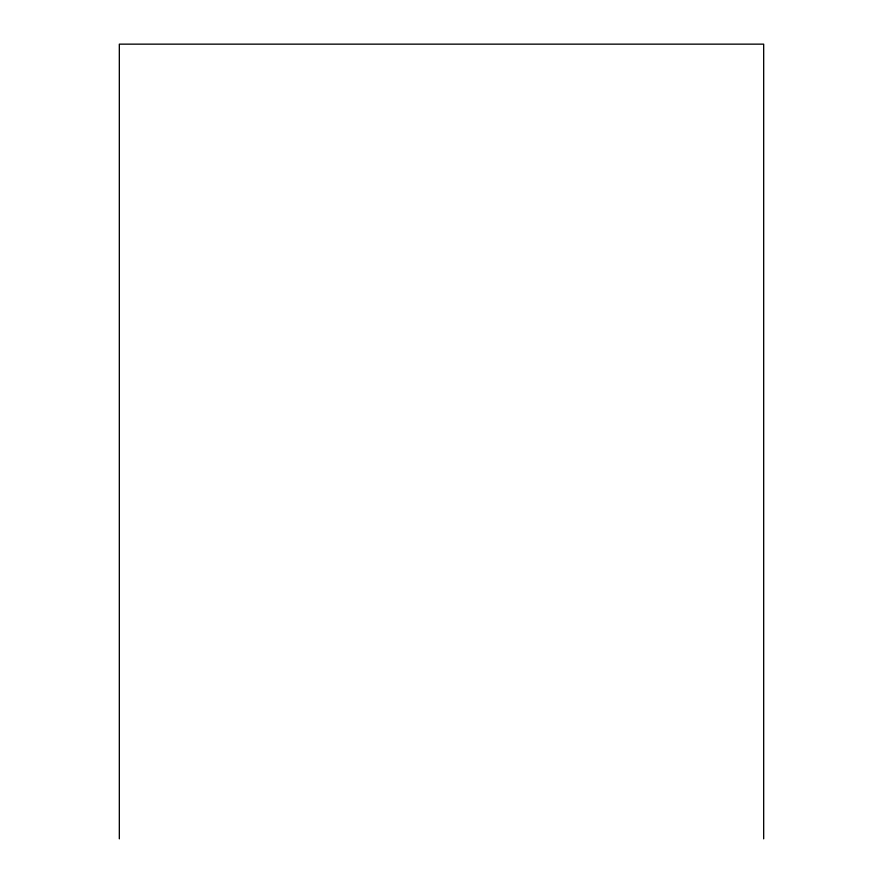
<?xml version="1.0" encoding="UTF-8"?>
<svg xmlns="http://www.w3.org/2000/svg" width="883" height="883" viewBox="0 0 883 883"><rect width="100%" height="100%" fill="white"/><g stroke="black" fill="none" stroke-linecap="round" stroke-linejoin="round"><path stroke-width="1.32" d="M763.674 838.85L763.674 44.15L119.326 44.15L119.326 838.85"/></g></svg>
